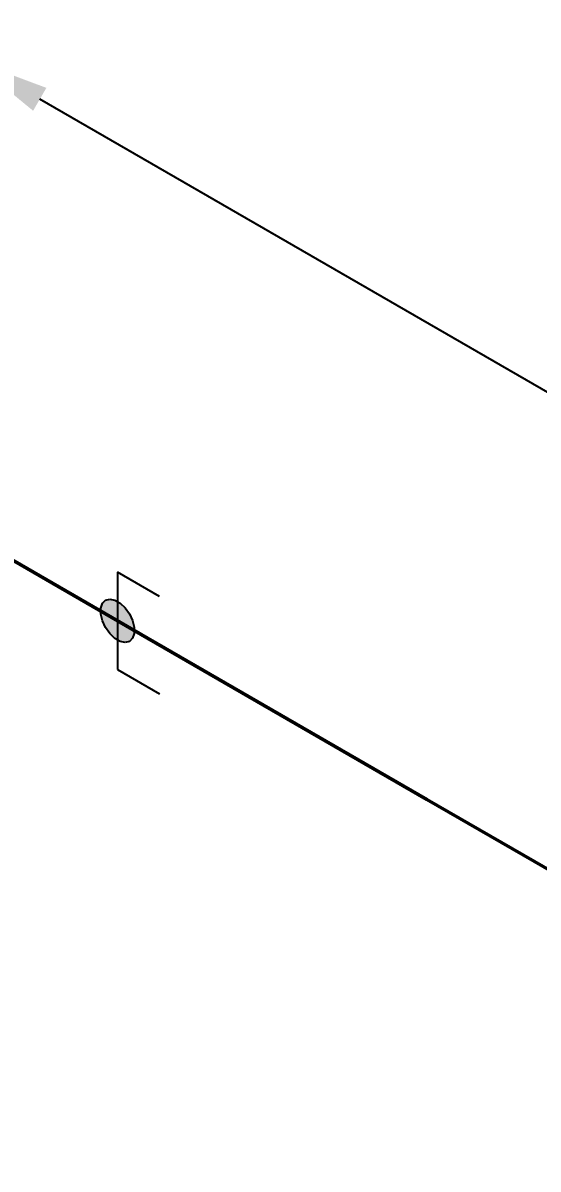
# Model space of a CAD drawing. Header units: millimetres. Extents: x 0 to 594, y 0 to 420.
# Drawn here: x 170.88 to 187.09, y 202.63 to 238.71 of the extents above; entities that cross this region are included whole.
import ezdxf

# ---------------------------------------------------------------- set-up
doc = ezdxf.new("R2010")
doc.units = ezdxf.units.MM
doc.header["$LTSCALE"] = 0.25
doc.layers.add('용접', color=1, linetype='Continuous')
doc.layers.add('치수', color=1, linetype='Continuous')
doc.layers.add('파이프 작은 보어', color=30, linetype='Continuous', lineweight=50)
doc.styles.add('AdskIsoMetric', font='arial.ttf', dxfattribs={"width": 0.8, "height": 2.5})
doc.styles.add('AdskIsoMetric-30', font='arial.ttf', dxfattribs={"width": 0.8, "height": 2.5})
doc.dimstyles.new('AdskIsoMetric', dxfattribs={"dimtxt": 2.5, "dimasz": 2.5, "dimexe": 1, "dimexo": 2, "dimgap": 0.8, "dimtad": 1, "dimdec": 0, "dimrnd": 1, "dimzin": 0, "dimdsep": 46, "dimtxsty": 'AdskIsoMetric', "dimcen": 0, "dimclrt": 7, "dimadec": 0, "dimazin": 0, "dimtfac": 1, "dimtdec": 0, "dimtmove": 1, "dimatfit": 3, "dimfxl": 0, "dimfrac": 2, "dimtolj": 1, "dimtzin": 0, "dimarcsym": 0})

# ---------------------------------------------------------------- blocks, each defined once
blk = doc.blocks.new('*D84')
at = {"layer": 'Defpoints', "color": 0}
for p in [(169.239, 237.553), (169.239, 222.553), (217.417, 194.738)]:
    blk.add_point(p, dxfattribs=at)
at = {"layer": '치수', "color": 0, "lineweight": -2}
for p, q in [((169.239, 224.863), (169.239, 238.708)), ((215.252, 210.988), (171.404, 236.303)), ((217.417, 197.047), (217.417, 210.893))]:
    blk.add_line(p, q, dxfattribs=at)
at = {"layer": '치수', "color": 0}
for points in [[(171.613, 236.664), (171.196, 235.943), (169.239, 237.553)], [(215.46, 211.349), (215.044, 210.627), (217.417, 209.738)]]:
    blk.add_solid(points, dxfattribs=at)
at = {"layer": '치수', "color": 7, "insert": (193.328, 226.263), "char_height": 2.5, "attachment_point": 5, "rotation": 330, "style": 'AdskIsoMetric-30'}
blk.add_mtext('\\A1;20637', dxfattribs=at)
blk = doc.blocks.new('엘보우-11-Iso2DSkew90')
at = {"color": 0, "linetype": 'ByBlock', "lineweight": -2, "extrusion": (0, 0.816497, 0.57735)}
for p, q in [((-0.691, -0.399), (-5.303, -3.062)), ((5.303, -3.062), (0.691, -0.399))]:
    blk.add_line(p, q, dxfattribs=at)
at = {"linetype": 'ByBlock'}
blk.add_ellipse((0, -0.798), major_axis=(-0.977, 0), ratio=0.57735, start_param=-2.356194, end_param=-0.785398, dxfattribs=at)
blk = doc.blocks.new('SocketWeld-1-IsoRight')
blk.add_hatch(color=256).paths.add_polyline_path([(0.0055, 0.0371), (0.0057, 0.0369), (0.006, 0.0367), (0.0062, 0.0365), (0.0064, 0.0363), (0.0066, 0.0361), (0.0068, 0.0359), (0.007, 0.0357), (0.0072, 0.0355), (0.0075, 0.0353), (0.0077, 0.0351), (0.0079, 0.0349), (0.0081, 0.0347), (0.0083, 0.0345), (0.0085, 0.0343), (0.0088, 0.0341), (0.009, 0.0339), (0.0092, 0.0337), (0.0094, 0.0334), (0.0096, 0.0332), (0.0098, 0.033), (0.01, 0.0328), (0.0103, 0.0326), (0.0105, 0.0324), (0.0107, 0.0322), (0.0109, 0.032), (0.0111, 0.0318), (0.0113, 0.0316), (0.0115, 0.0314), (0.0118, 0.0312), (0.012, 0.031), (0.0122, 0.0308), (0.0124, 0.0306), (0.0126, 0.0304), (0.0128, 0.0302), (0.013, 0.03), (0.0133, 0.0298), (0.0135, 0.0296), (0.0137, 0.0294), (0.0139, 0.0292), (0.0141, 0.0289), (0.0143, 0.0287), (0.0145, 0.0285), (0.0148, 0.0283), (0.015, 0.0281), (0.0152, 0.0279), (0.0154, 0.0277), (0.0156, 0.0275), (0.0158, 0.0273), (0.0161, 0.0271), (0.0161, 0.0271), (0.0162, 0.0268), (0.0164, 0.0266), (0.0166, 0.0263), (0.0168, 0.0261), (0.017, 0.0258), (0.0171, 0.0256), (0.0173, 0.0253), (0.0175, 0.025), (0.0177, 0.0248), (0.0179, 0.0245), (0.0181, 0.0243), (0.0182, 0.024), (0.0184, 0.0237), (0.0186, 0.0235), (0.0188, 0.0232), (0.019, 0.023), (0.0192, 0.0227), (0.0193, 0.0225), (0.0195, 0.0222), (0.0197, 0.0219), (0.0199, 0.0217), (0.0201, 0.0214), (0.0203, 0.0212), (0.0204, 0.0209), (0.0206, 0.0206), (0.0208, 0.0204), (0.021, 0.0201), (0.0212, 0.0199), (0.0213, 0.0196), (0.0215, 0.0193), (0.0217, 0.0191), (0.0219, 0.0188), (0.0221, 0.0186), (0.0223, 0.0183), (0.0224, 0.0181), (0.0226, 0.0178), (0.0228, 0.0175), (0.023, 0.0173), (0.0232, 0.017), (0.0234, 0.0168), (0.0235, 0.0165), (0.0237, 0.0162), (0.0239, 0.016), (0.0241, 0.0157), (0.0243, 0.0155), (0.0245, 0.0152), (0.0246, 0.015), (0.0248, 0.0147), (0.025, 0.0144), (0.025, 0.0144), (0.0251, 0.0141), (0.0253, 0.0139), (0.0254, 0.0136), (0.0255, 0.0133), (0.0257, 0.013), (0.0258, 0.0127), (0.0259, 0.0124), (0.0261, 0.0121), (0.0262, 0.0118), (0.0263, 0.0116), (0.0265, 0.0113), (0.0266, 0.011), (0.0267, 0.0107), (0.0269, 0.0104), (0.027, 0.0101), (0.0271, 0.0098), (0.0273, 0.0095), (0.0274, 0.0093), (0.0275, 0.009), (0.0277, 0.0087), (0.0278, 0.0084), (0.0279, 0.0081), (0.0281, 0.0078), (0.0282, 0.0075), (0.0283, 0.0072), (0.0284, 0.007), (0.0286, 0.0067), (0.0287, 0.0064), (0.0288, 0.0061), (0.029, 0.0058), (0.0291, 0.0055), (0.0292, 0.0052), (0.0294, 0.0049), (0.0295, 0.0047), (0.0296, 0.0044), (0.0298, 0.0041), (0.0299, 0.0038), (0.03, 0.0035), (0.0302, 0.0032), (0.0303, 0.0029), (0.0304, 0.0026), (0.0306, 0.0024), (0.0307, 0.0021), (0.0308, 0.0018), (0.031, 0.0015), (0.0311, 0.0012), (0.0312, 0.0009), (0.0314, 0.0006), (0.0315, 0.0003), (0.0315, 0.0003), (0.0316, 0.0001), (0.0316, -0.0002), (0.0317, -0.0005), (0.0318, -0.0008), (0.0319, -0.0011), (0.0319, -0.0014), (0.032, -0.0017), (0.0321, -0.002), (0.0321, -0.0022), (0.0322, -0.0025), (0.0323, -0.0028), (0.0323, -0.0031), (0.0324, -0.0034), (0.0325, -0.0037), (0.0325, -0.004), (0.0326, -0.0043), (0.0327, -0.0046), (0.0328, -0.0048), (0.0328, -0.0051), (0.0329, -0.0054), (0.033, -0.0057), (0.033, -0.006), (0.0331, -0.0063), (0.0332, -0.0066), (0.0332, -0.0069), (0.0333, -0.0071), (0.0334, -0.0074), (0.0335, -0.0077), (0.0335, -0.008), (0.0336, -0.0083), (0.0337, -0.0086), (0.0337, -0.0089), (0.0338, -0.0092), (0.0339, -0.0095), (0.0339, -0.0097), (0.034, -0.01), (0.0341, -0.0103), (0.0342, -0.0106), (0.0342, -0.0109), (0.0343, -0.0112), (0.0344, -0.0115), (0.0344, -0.0118), (0.0345, -0.012), (0.0346, -0.0123), (0.0346, -0.0126), (0.0347, -0.0129), (0.0348, -0.0132), (0.0349, -0.0135), (0.0349, -0.0138), (0.0349, -0.0138), (0.0349, -0.014), (0.0349, -0.0143), (0.0349, -0.0146), (0.0349, -0.0148), (0.0349, -0.0151), (0.0349, -0.0153), (0.0349, -0.0156), (0.0349, -0.0159), (0.0349, -0.0161), (0.0349, -0.0164), (0.0349, -0.0166), (0.0349, -0.0169), (0.0349, -0.0172), (0.0349, -0.0174), (0.0349, -0.0177), (0.0349, -0.0179), (0.0349, -0.0182), (0.0349, -0.0185), (0.0349, -0.0187), (0.0349, -0.019), (0.0349, -0.0192), (0.0349, -0.0195), (0.0349, -0.0198), (0.0349, -0.02), (0.0349, -0.0203), (0.0349, -0.0206), (0.0349, -0.0208), (0.0349, -0.0211), (0.0349, -0.0213), (0.0349, -0.0216), (0.0349, -0.0219), (0.0349, -0.0221), (0.0349, -0.0224), (0.0349, -0.0226), (0.0349, -0.0229), (0.0349, -0.0232), (0.0349, -0.0234), (0.0349, -0.0237), (0.0349, -0.0239), (0.0349, -0.0242), (0.0349, -0.0245), (0.0349, -0.0247), (0.0349, -0.025), (0.0349, -0.0252), (0.0349, -0.0255), (0.0349, -0.0258), (0.0349, -0.026), (0.0349, -0.0263), (0.0349, -0.0265), (0.0349, -0.0265), (0.0349, -0.0268), (0.0348, -0.027), (0.0347, -0.0272), (0.0346, -0.0274), (0.0346, -0.0276), (0.0345, -0.0278), (0.0344, -0.028), (0.0344, -0.0282), (0.0343, -0.0284), (0.0342, -0.0286), (0.0342, -0.0288), (0.0341, -0.029), (0.034, -0.0292), (0.0339, -0.0295), (0.0339, -0.0297), (0.0338, -0.0299), (0.0337, -0.0301), (0.0337, -0.0303), (0.0336, -0.0305), (0.0335, -0.0307), (0.0335, -0.0309), (0.0334, -0.0311), (0.0333, -0.0313), (0.0332, -0.0315), (0.0332, -0.0317), (0.0331, -0.0319), (0.033, -0.0322), (0.033, -0.0324), (0.0329, -0.0326), (0.0328, -0.0328), (0.0328, -0.033), (0.0327, -0.0332), (0.0326, -0.0334), (0.0325, -0.0336), (0.0325, -0.0338), (0.0324, -0.034), (0.0323, -0.0342), (0.0323, -0.0344), (0.0322, -0.0346), (0.0321, -0.0349), (0.0321, -0.0351), (0.032, -0.0353), (0.0319, -0.0355), (0.0319, -0.0357), (0.0318, -0.0359), (0.0317, -0.0361), (0.0316, -0.0363), (0.0316, -0.0365), (0.0315, -0.0367), (0.0315, -0.0367), (0.0314, -0.0369), (0.0312, -0.037), (0.0311, -0.0371), (0.031, -0.0373), (0.0308, -0.0374), (0.0307, -0.0375), (0.0306, -0.0377), (0.0304, -0.0378), (0.0303, -0.0379), (0.0302, -0.0381), (0.03, -0.0382), (0.0299, -0.0383), (0.0298, -0.0385), (0.0296, -0.0386), (0.0295, -0.0387), (0.0294, -0.0389), (0.0292, -0.039), (0.0291, -0.0391), (0.029, -0.0393), (0.0288, -0.0394), (0.0287, -0.0395), (0.0286, -0.0397), (0.0284, -0.0398), (0.0283, -0.0399), (0.0282, -0.0401), (0.0281, -0.0402), (0.0279, -0.0403), (0.0278, -0.0405), (0.0277, -0.0406), (0.0275, -0.0408), (0.0274, -0.0409), (0.0273, -0.041), (0.0271, -0.0412), (0.027, -0.0413), (0.0269, -0.0414), (0.0267, -0.0416), (0.0266, -0.0417), (0.0265, -0.0418), (0.0263, -0.042), (0.0262, -0.0421), (0.0261, -0.0422), (0.0259, -0.0424), (0.0258, -0.0425), (0.0257, -0.0426), (0.0255, -0.0428), (0.0254, -0.0429), (0.0253, -0.043), (0.0251, -0.0432), (0.025, -0.0433), (0.025, -0.0433), (0.0248, -0.0433), (0.0246, -0.0434), (0.0245, -0.0434), (0.0243, -0.0435), (0.0241, -0.0435), (0.0239, -0.0436), (0.0237, -0.0436), (0.0235, -0.0437), (0.0234, -0.0437), (0.0232, -0.0438), (0.023, -0.0438), (0.0228, -0.0439), (0.0226, -0.0439), (0.0224, -0.044), (0.0223, -0.044), (0.0221, -0.0441), (0.0219, -0.0441), (0.0217, -0.0442), (0.0215, -0.0442), (0.0213, -0.0443), (0.0212, -0.0443), (0.021, -0.0444), (0.0208, -0.0444), (0.0206, -0.0444), (0.0204, -0.0445), (0.0203, -0.0445), (0.0201, -0.0446), (0.0199, -0.0446), (0.0197, -0.0447), (0.0195, -0.0447), (0.0193, -0.0448), (0.0192, -0.0448), (0.019, -0.0449), (0.0188, -0.0449), (0.0186, -0.045), (0.0184, -0.045), (0.0182, -0.0451), (0.0181, -0.0451), (0.0179, -0.0452), (0.0177, -0.0452), (0.0175, -0.0453), (0.0173, -0.0453), (0.0171, -0.0454), (0.017, -0.0454), (0.0168, -0.0455), (0.0166, -0.0455), (0.0164, -0.0455), (0.0162, -0.0456), (0.0161, -0.0456), (0.0161, -0.0456), (0.0158, -0.0456), (0.0156, -0.0456), (0.0154, -0.0455), (0.0152, -0.0455), (0.015, -0.0454), (0.0148, -0.0454), (0.0145, -0.0453), (0.0143, -0.0453), (0.0141, -0.0453), (0.0139, -0.0452), (0.0137, -0.0452), (0.0135, -0.0451), (0.0133, -0.0451), (0.013, -0.045), (0.0128, -0.045), (0.0126, -0.0449), (0.0124, -0.0449), (0.0122, -0.0449), (0.012, -0.0448), (0.0118, -0.0448), (0.0115, -0.0447), (0.0113, -0.0447), (0.0111, -0.0446), (0.0109, -0.0446), (0.0107, -0.0446), (0.0105, -0.0445), (0.0103, -0.0445), (0.01, -0.0444), (0.0098, -0.0444), (0.0096, -0.0443), (0.0094, -0.0443), (0.0092, -0.0443), (0.009, -0.0442), (0.0088, -0.0442), (0.0085, -0.0441), (0.0083, -0.0441), (0.0081, -0.044), (0.0079, -0.044), (0.0077, -0.0439), (0.0075, -0.0439), (0.0072, -0.0439), (0.007, -0.0438), (0.0068, -0.0438), (0.0066, -0.0437), (0.0064, -0.0437), (0.0062, -0.0436), (0.006, -0.0436), (0.0057, -0.0436), (0.0055, -0.0435), (0.0055, -0.0435), (0.0053, -0.0434), (0.0051, -0.0433), (0.0049, -0.0431), (0.0046, -0.043), (0.0044, -0.0429), (0.0042, -0.0427), (0.004, -0.0426), (0.0037, -0.0425), (0.0035, -0.0423), (0.0033, -0.0422), (0.003, -0.0421), (0.0028, -0.042), (0.0026, -0.0418), (0.0024, -0.0417), (0.0021, -0.0416), (0.0019, -0.0414), (0.0017, -0.0413), (0.0015, -0.0412), (0.0012, -0.041), (0.001, -0.0409), (0.0008, -0.0408), (0.0006, -0.0406), (0.0003, -0.0405), (0.0001, -0.0404), (-0.0001, -0.0403), (-0.0003, -0.0401), (-0.0006, -0.04), (-0.0008, -0.0399), (-0.001, -0.0397), (-0.0012, -0.0396), (-0.0015, -0.0395), (-0.0017, -0.0393), (-0.0019, -0.0392), (-0.0021, -0.0391), (-0.0024, -0.039), (-0.0026, -0.0388), (-0.0028, -0.0387), (-0.003, -0.0386), (-0.0033, -0.0384), (-0.0035, -0.0383), (-0.0037, -0.0382), (-0.004, -0.038), (-0.0042, -0.0379), (-0.0044, -0.0378), (-0.0046, -0.0377), (-0.0049, -0.0375), (-0.0051, -0.0374), (-0.0053, -0.0373), (-0.0055, -0.0371), (-0.0055, -0.0371), (-0.0057, -0.0369), (-0.006, -0.0367), (-0.0062, -0.0365), (-0.0064, -0.0363), (-0.0066, -0.0361), (-0.0068, -0.0359), (-0.007, -0.0357), (-0.0072, -0.0355), (-0.0075, -0.0353), (-0.0077, -0.0351), (-0.0079, -0.0349), (-0.0081, -0.0347), (-0.0083, -0.0345), (-0.0085, -0.0343), (-0.0088, -0.0341), (-0.009, -0.0339), (-0.0092, -0.0337), (-0.0094, -0.0334), (-0.0096, -0.0332), (-0.0098, -0.033), (-0.01, -0.0328), (-0.0103, -0.0326), (-0.0105, -0.0324), (-0.0107, -0.0322), (-0.0109, -0.032), (-0.0111, -0.0318), (-0.0113, -0.0316), (-0.0115, -0.0314), (-0.0118, -0.0312), (-0.012, -0.031), (-0.0122, -0.0308), (-0.0124, -0.0306), (-0.0126, -0.0304), (-0.0128, -0.0302), (-0.013, -0.03), (-0.0133, -0.0298), (-0.0135, -0.0296), (-0.0137, -0.0294), (-0.0139, -0.0292), (-0.0141, -0.0289), (-0.0143, -0.0287), (-0.0145, -0.0285), (-0.0148, -0.0283), (-0.015, -0.0281), (-0.0152, -0.0279), (-0.0154, -0.0277), (-0.0156, -0.0275), (-0.0158, -0.0273), (-0.0161, -0.0271), (-0.0161, -0.0271), (-0.0162, -0.0268), (-0.0164, -0.0266), (-0.0166, -0.0263), (-0.0168, -0.0261), (-0.017, -0.0258), (-0.0171, -0.0256), (-0.0173, -0.0253), (-0.0175, -0.025), (-0.0177, -0.0248), (-0.0179, -0.0245), (-0.0181, -0.0243), (-0.0182, -0.024), (-0.0184, -0.0237), (-0.0186, -0.0235), (-0.0188, -0.0232), (-0.019, -0.023), (-0.0192, -0.0227), (-0.0193, -0.0225), (-0.0195, -0.0222), (-0.0197, -0.0219), (-0.0199, -0.0217), (-0.0201, -0.0214), (-0.0203, -0.0212), (-0.0204, -0.0209), (-0.0206, -0.0206), (-0.0208, -0.0204), (-0.021, -0.0201), (-0.0212, -0.0199), (-0.0213, -0.0196), (-0.0215, -0.0193), (-0.0217, -0.0191), (-0.0219, -0.0188), (-0.0221, -0.0186), (-0.0223, -0.0183), (-0.0224, -0.0181), (-0.0226, -0.0178), (-0.0228, -0.0175), (-0.023, -0.0173), (-0.0232, -0.017), (-0.0234, -0.0168), (-0.0235, -0.0165), (-0.0237, -0.0162), (-0.0239, -0.016), (-0.0241, -0.0157), (-0.0243, -0.0155), (-0.0245, -0.0152), (-0.0246, -0.015), (-0.0248, -0.0147), (-0.025, -0.0144), (-0.025, -0.0144), (-0.0251, -0.0141), (-0.0253, -0.0139), (-0.0254, -0.0136), (-0.0255, -0.0133), (-0.0257, -0.013), (-0.0258, -0.0127), (-0.0259, -0.0124), (-0.0261, -0.0121), (-0.0262, -0.0118), (-0.0263, -0.0116), (-0.0265, -0.0113), (-0.0266, -0.011), (-0.0267, -0.0107), (-0.0269, -0.0104), (-0.027, -0.0101), (-0.0271, -0.0098), (-0.0273, -0.0095), (-0.0274, -0.0093), (-0.0275, -0.009), (-0.0277, -0.0087), (-0.0278, -0.0084), (-0.0279, -0.0081), (-0.0281, -0.0078), (-0.0282, -0.0075), (-0.0283, -0.0072), (-0.0284, -0.007), (-0.0286, -0.0067), (-0.0287, -0.0064), (-0.0288, -0.0061), (-0.029, -0.0058), (-0.0291, -0.0055), (-0.0292, -0.0052), (-0.0294, -0.0049), (-0.0295, -0.0047), (-0.0296, -0.0044), (-0.0298, -0.0041), (-0.0299, -0.0038), (-0.03, -0.0035), (-0.0302, -0.0032), (-0.0303, -0.0029), (-0.0304, -0.0026), (-0.0306, -0.0024), (-0.0307, -0.0021), (-0.0308, -0.0018), (-0.031, -0.0015), (-0.0311, -0.0012), (-0.0312, -0.0009), (-0.0314, -0.0006), (-0.0315, -0.0003), (-0.0315, -0.0003), (-0.0316, -0.0001), (-0.0316, 0.0002), (-0.0317, 0.0005), (-0.0318, 0.0008), (-0.0319, 0.0011), (-0.0319, 0.0014), (-0.032, 0.0017), (-0.0321, 0.002), (-0.0321, 0.0022), (-0.0322, 0.0025), (-0.0323, 0.0028), (-0.0323, 0.0031), (-0.0324, 0.0034), (-0.0325, 0.0037), (-0.0325, 0.004), (-0.0326, 0.0043), (-0.0327, 0.0046), (-0.0328, 0.0048), (-0.0328, 0.0051), (-0.0329, 0.0054), (-0.033, 0.0057), (-0.033, 0.006), (-0.0331, 0.0063), (-0.0332, 0.0066), (-0.0332, 0.0069), (-0.0333, 0.0071), (-0.0334, 0.0074), (-0.0335, 0.0077), (-0.0335, 0.008), (-0.0336, 0.0083), (-0.0337, 0.0086), (-0.0337, 0.0089), (-0.0338, 0.0092), (-0.0339, 0.0095), (-0.0339, 0.0097), (-0.034, 0.01), (-0.0341, 0.0103), (-0.0342, 0.0106), (-0.0342, 0.0109), (-0.0343, 0.0112), (-0.0344, 0.0115), (-0.0344, 0.0118), (-0.0345, 0.012), (-0.0346, 0.0123), (-0.0346, 0.0126), (-0.0347, 0.0129), (-0.0348, 0.0132), (-0.0349, 0.0135), (-0.0349, 0.0138), (-0.0349, 0.0138), (-0.0349, 0.014), (-0.0349, 0.0143), (-0.0349, 0.0146), (-0.0349, 0.0148), (-0.0349, 0.0151), (-0.0349, 0.0153), (-0.0349, 0.0156), (-0.0349, 0.0159), (-0.0349, 0.0161), (-0.0349, 0.0164), (-0.0349, 0.0166), (-0.0349, 0.0169), (-0.0349, 0.0172), (-0.0349, 0.0174), (-0.0349, 0.0177), (-0.0349, 0.0179), (-0.0349, 0.0182), (-0.0349, 0.0185), (-0.0349, 0.0187), (-0.0349, 0.019), (-0.0349, 0.0192), (-0.0349, 0.0195), (-0.0349, 0.0198), (-0.0349, 0.02), (-0.0349, 0.0203), (-0.0349, 0.0206), (-0.0349, 0.0208), (-0.0349, 0.0211), (-0.0349, 0.0213), (-0.0349, 0.0216), (-0.0349, 0.0219), (-0.0349, 0.0221), (-0.0349, 0.0224), (-0.0349, 0.0226), (-0.0349, 0.0229), (-0.0349, 0.0232), (-0.0349, 0.0234), (-0.0349, 0.0237), (-0.0349, 0.0239), (-0.0349, 0.0242), (-0.0349, 0.0245), (-0.0349, 0.0247), (-0.0349, 0.025), (-0.0349, 0.0252), (-0.0349, 0.0255), (-0.0349, 0.0258), (-0.0349, 0.026), (-0.0349, 0.0263), (-0.0349, 0.0265), (-0.0349, 0.0265), (-0.0349, 0.0268), (-0.0348, 0.027), (-0.0347, 0.0272), (-0.0346, 0.0274), (-0.0346, 0.0276), (-0.0345, 0.0278), (-0.0344, 0.028), (-0.0344, 0.0282), (-0.0343, 0.0284), (-0.0342, 0.0286), (-0.0342, 0.0288), (-0.0341, 0.029), (-0.034, 0.0292), (-0.0339, 0.0295), (-0.0339, 0.0297), (-0.0338, 0.0299), (-0.0337, 0.0301), (-0.0337, 0.0303), (-0.0336, 0.0305), (-0.0335, 0.0307), (-0.0335, 0.0309), (-0.0334, 0.0311), (-0.0333, 0.0313), (-0.0332, 0.0315), (-0.0332, 0.0317), (-0.0331, 0.0319), (-0.033, 0.0322), (-0.033, 0.0324), (-0.0329, 0.0326), (-0.0328, 0.0328), (-0.0328, 0.033), (-0.0327, 0.0332), (-0.0326, 0.0334), (-0.0325, 0.0336), (-0.0325, 0.0338), (-0.0324, 0.034), (-0.0323, 0.0342), (-0.0323, 0.0344), (-0.0322, 0.0346), (-0.0321, 0.0349), (-0.0321, 0.0351), (-0.032, 0.0353), (-0.0319, 0.0355), (-0.0319, 0.0357), (-0.0318, 0.0359), (-0.0317, 0.0361), (-0.0316, 0.0363), (-0.0316, 0.0365), (-0.0315, 0.0367), (-0.0315, 0.0367), (-0.0314, 0.0369), (-0.0312, 0.037), (-0.0311, 0.0371), (-0.031, 0.0373), (-0.0308, 0.0374), (-0.0307, 0.0375), (-0.0306, 0.0377), (-0.0304, 0.0378), (-0.0303, 0.0379), (-0.0302, 0.0381), (-0.03, 0.0382), (-0.0299, 0.0383), (-0.0298, 0.0385), (-0.0296, 0.0386), (-0.0295, 0.0387), (-0.0294, 0.0389), (-0.0292, 0.039), (-0.0291, 0.0391), (-0.029, 0.0393), (-0.0288, 0.0394), (-0.0287, 0.0395), (-0.0286, 0.0397), (-0.0284, 0.0398), (-0.0283, 0.0399), (-0.0282, 0.0401), (-0.0281, 0.0402), (-0.0279, 0.0403), (-0.0278, 0.0405), (-0.0277, 0.0406), (-0.0275, 0.0408), (-0.0274, 0.0409), (-0.0273, 0.041), (-0.0271, 0.0412), (-0.027, 0.0413), (-0.0269, 0.0414), (-0.0267, 0.0416), (-0.0266, 0.0417), (-0.0265, 0.0418), (-0.0263, 0.042), (-0.0262, 0.0421), (-0.0261, 0.0422), (-0.0259, 0.0424), (-0.0258, 0.0425), (-0.0257, 0.0426), (-0.0255, 0.0428), (-0.0254, 0.0429), (-0.0253, 0.043), (-0.0251, 0.0432), (-0.025, 0.0433), (-0.025, 0.0433), (-0.0248, 0.0433), (-0.0246, 0.0434), (-0.0245, 0.0434), (-0.0243, 0.0435), (-0.0241, 0.0435), (-0.0239, 0.0436), (-0.0237, 0.0436), (-0.0235, 0.0437), (-0.0234, 0.0437), (-0.0232, 0.0438), (-0.023, 0.0438), (-0.0228, 0.0439), (-0.0226, 0.0439), (-0.0224, 0.044), (-0.0223, 0.044), (-0.0221, 0.0441), (-0.0219, 0.0441), (-0.0217, 0.0442), (-0.0215, 0.0442), (-0.0213, 0.0443), (-0.0212, 0.0443), (-0.021, 0.0444), (-0.0208, 0.0444), (-0.0206, 0.0444), (-0.0204, 0.0445), (-0.0203, 0.0445), (-0.0201, 0.0446), (-0.0199, 0.0446), (-0.0197, 0.0447), (-0.0195, 0.0447), (-0.0193, 0.0448), (-0.0192, 0.0448), (-0.019, 0.0449), (-0.0188, 0.0449), (-0.0186, 0.045), (-0.0184, 0.045), (-0.0182, 0.0451), (-0.0181, 0.0451), (-0.0179, 0.0452), (-0.0177, 0.0452), (-0.0175, 0.0453), (-0.0173, 0.0453), (-0.0171, 0.0454), (-0.017, 0.0454), (-0.0168, 0.0455), (-0.0166, 0.0455), (-0.0164, 0.0455), (-0.0162, 0.0456), (-0.0161, 0.0456), (-0.0161, 0.0456), (-0.0158, 0.0456), (-0.0156, 0.0456), (-0.0154, 0.0455), (-0.0152, 0.0455), (-0.015, 0.0454), (-0.0148, 0.0454), (-0.0145, 0.0453), (-0.0143, 0.0453), (-0.0141, 0.0453), (-0.0139, 0.0452), (-0.0137, 0.0452), (-0.0135, 0.0451), (-0.0133, 0.0451), (-0.013, 0.045), (-0.0128, 0.045), (-0.0126, 0.0449), (-0.0124, 0.0449), (-0.0122, 0.0449), (-0.012, 0.0448), (-0.0118, 0.0448), (-0.0115, 0.0447), (-0.0113, 0.0447), (-0.0111, 0.0446), (-0.0109, 0.0446), (-0.0107, 0.0446), (-0.0105, 0.0445), (-0.0103, 0.0445), (-0.01, 0.0444), (-0.0098, 0.0444), (-0.0096, 0.0443), (-0.0094, 0.0443), (-0.0092, 0.0443), (-0.009, 0.0442), (-0.0088, 0.0442), (-0.0085, 0.0441), (-0.0083, 0.0441), (-0.0081, 0.044), (-0.0079, 0.044), (-0.0077, 0.0439), (-0.0075, 0.0439), (-0.0072, 0.0439), (-0.007, 0.0438), (-0.0068, 0.0438), (-0.0066, 0.0437), (-0.0064, 0.0437), (-0.0062, 0.0436), (-0.006, 0.0436), (-0.0057, 0.0436), (-0.0055, 0.0435), (-0.0055, 0.0435), (-0.0053, 0.0434), (-0.0051, 0.0433), (-0.0049, 0.0431), (-0.0046, 0.043), (-0.0044, 0.0429), (-0.0042, 0.0427), (-0.004, 0.0426), (-0.0037, 0.0425), (-0.0035, 0.0423), (-0.0033, 0.0422), (-0.003, 0.0421), (-0.0028, 0.042), (-0.0026, 0.0418), (-0.0024, 0.0417), (-0.0021, 0.0416), (-0.0019, 0.0414), (-0.0017, 0.0413), (-0.0015, 0.0412), (-0.0012, 0.041), (-0.001, 0.0409), (-0.0008, 0.0408), (-0.0006, 0.0406), (-0.0003, 0.0405), (-0.0001, 0.0404), (0.0001, 0.0403), (0.0003, 0.0401), (0.0006, 0.04), (0.0008, 0.0399), (0.001, 0.0397), (0.0012, 0.0396), (0.0015, 0.0395), (0.0017, 0.0393), (0.0019, 0.0392), (0.0021, 0.0391), (0.0024, 0.039), (0.0026, 0.0388), (0.0028, 0.0387), (0.003, 0.0386), (0.0033, 0.0384), (0.0035, 0.0383), (0.0037, 0.0382), (0.004, 0.038), (0.0042, 0.0379), (0.0044, 0.0378), (0.0046, 0.0377), (0.0049, 0.0375), (0.0051, 0.0374), (0.0053, 0.0373)], flags=0)
at = {"color": 0, "linetype": 'ByBlock', "lineweight": -2, "extrusion": (0.707107, 0.408248, -0.57735)}
for p, q in [((0, 0.1021), (-0.0884, 0.1531)), ((0, -0.1021), (0, 0.1021)), ((-0.0349, 0.0265), (-0.0315, 0.0367)), ((-0.0349, 0.0138), (-0.0349, 0.0265)), ((-0.0315, 0.0367), (-0.025, 0.0433)), ((-0.025, 0.0433), (-0.0161, 0.0456)), ((-0.0161, 0.0456), (-0.0055, 0.0435)), ((-0.0055, 0.0435), (0.0055, 0.0371)), ((0.0055, 0.0371), (0.0161, 0.0271)), ((0.0161, 0.0271), (0.025, 0.0144)), ((-0.0315, -0.0003), (-0.0349, 0.0138)), ((0.025, 0.0144), (0.0315, 0.0003)), ((0.0315, 0.0003), (0.0349, -0.0138)), ((-0.025, -0.0144), (-0.0315, -0.0003)), ((-0.0161, -0.0271), (-0.025, -0.0144)), ((0.0349, -0.0138), (0.0349, -0.0265)), ((-0.0055, -0.0371), (-0.0161, -0.0271)), ((0.0055, -0.0435), (-0.0055, -0.0371)), ((0.0161, -0.0456), (0.0055, -0.0435)), ((0.025, -0.0433), (0.0161, -0.0456)), ((0.0315, -0.0367), (0.025, -0.0433)), ((0.0349, -0.0265), (0.0315, -0.0367)), ((-0.0884, -0.051), (0, -0.1021))]:
    blk.add_line(p, q, dxfattribs=at)

msp = doc.modelspace()

# ---------------------------------------------------------------- linework, layer by layer
at = {"layer": '파이프 작은 보어'}
for points in [[(183.5898, 214.2681), (173.8516, 219.8905)], [(193.3281, 208.6457), (183.5898, 214.2681)]]:
    msp.add_lwpolyline(points, dxfattribs=at)

# ---------------------------------------------------------------- block references
at = {"layer": '용접', "xscale": 15, "yscale": 15, "zscale": 15, "rotation": 180.0000000052661}
msp.add_blockref('SocketWeld-1-IsoRight', (173.8516, 219.8905), dxfattribs=at)
at = {"layer": '파이프 작은 보어'}
msp.add_blockref('엘보우-11-Iso2DSkew90', (169.2393, 222.5534), dxfattribs=at)

# ---------------------------------------------------------------- dimensions: what is measured, and where the dimension line sits
at = {"layer": '치수'}
dim = msp.add_linear_dim(base=(169.2393, 237.5534), p1=(217.4169, 194.738), p2=(169.2393, 222.5534), angle=150, text='20637', dimstyle='AdskIsoMetric', override={"dimtad": 0, "dimlfac": 370.966368, "dimtxsty": 'AdskIsoMetric-30', "dimse1": 0, "dimse2": 0, "dimsd1": 0, "dimsd2": 0, "dimtmove": 1}, dxfattribs=at)
dim.commit()
dim.dimension.update_dxf_attribs({"geometry": '*D84', "text_midpoint": (193.3281, 226.2626), "dimtype": 160})

doc.saveas('drawing.dxf')
